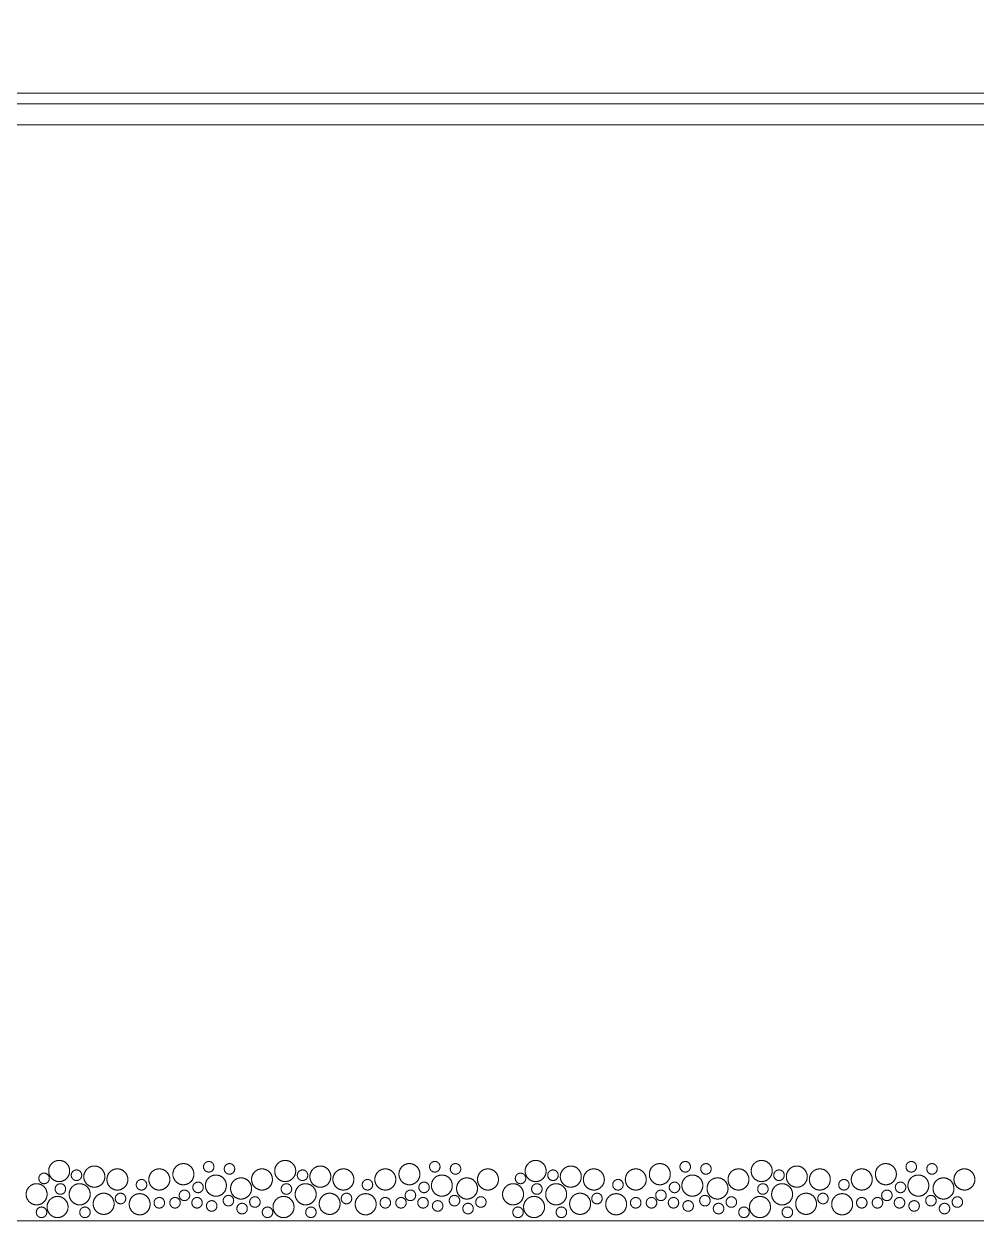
# Model space of a CAD drawing. Header units: centimetres. Extents: x -6341 to 23117, y -10090 to 8065.
# Drawn here: x -482.7 to -392.7, y 229.4 to 343 of the extents above; entities that cross this region are included whole.
import ezdxf

# ---------------------------------------------------------------- set-up
doc = ezdxf.new("R2010")
doc.units = ezdxf.units.CM
doc.header["$LTSCALE"] = 12.7
doc.layers.get('0').update_dxf_attribs({"lineweight": 5})
doc.layers.add('B Général', color=7, linetype='Continuous', lineweight=5)
doc.layers.add('C ANNOTATIONS-cotation', color=7, linetype='Continuous', lineweight=5)

# ---------------------------------------------------------------- blocks, each defined once
blk = doc.blocks.new('Groupe-31-1')
at = {"layer": 'B Général', "color": 7, "linetype": 'Continuous', "lineweight": 5}
for points in [[(-2048.84, 4213.51), (-2048.97, 4213.74), (-2048.97, 4214.27), (-2048.7, 4214.73), (-2048.24, 4215), (-2047.7, 4215), (-2047.24, 4214.73), (-2046.97, 4214.27), (-2046.97, 4213.74), (-2047.24, 4213.28), (-2047.7, 4213.02), (-2048.24, 4213.02), (-2048.7, 4213.28), (-2048.84, 4213.51)], [(-2047.99, 4211.53), (-2048.12, 4211.76), (-2048.12, 4212.29), (-2047.86, 4212.75), (-2047.39, 4213.02), (-2046.86, 4213.02), (-2046.39, 4212.75), (-2046.12, 4212.29), (-2046.12, 4211.76), (-2046.39, 4211.31), (-2046.86, 4211.04), (-2047.39, 4211.04), (-2047.86, 4211.31), (-2047.99, 4211.53)], [(-2046.27, 4213.09), (-2046.34, 4213.21), (-2046.34, 4213.47), (-2046.2, 4213.7), (-2045.97, 4213.83), (-2045.7, 4213.83), (-2045.47, 4213.7), (-2045.34, 4213.47), (-2045.34, 4213.21), (-2045.47, 4212.98), (-2045.7, 4212.85), (-2045.97, 4212.85), (-2046.2, 4212.98), (-2046.27, 4213.09)], [(-2045.65, 4211.88), (-2045.72, 4212), (-2045.72, 4212.26), (-2045.59, 4212.49), (-2045.35, 4212.62), (-2045.09, 4212.62), (-2044.85, 4212.49), (-2044.72, 4212.26), (-2044.72, 4212), (-2044.85, 4211.77), (-2045.09, 4211.63), (-2045.35, 4211.63), (-2045.59, 4211.77), (-2045.65, 4211.88)], [(-2049.4, 4210.69), (-2049.47, 4210.81), (-2049.47, 4211.07), (-2049.34, 4211.3), (-2049.1, 4211.44), (-2048.84, 4211.44), (-2048.6, 4211.3), (-2048.47, 4211.07), (-2048.47, 4210.81), (-2048.6, 4210.58), (-2048.84, 4210.45), (-2049.1, 4210.45), (-2049.34, 4210.58), (-2049.4, 4210.69)], [(-2046.4, 4210.59), (-2046.47, 4210.71), (-2046.47, 4210.97), (-2046.34, 4211.2), (-2046.1, 4211.34), (-2045.84, 4211.34), (-2045.6, 4211.2), (-2045.47, 4210.97), (-2045.47, 4210.71), (-2045.6, 4210.48), (-2045.84, 4210.35), (-2046.1, 4210.35), (-2046.34, 4210.48), (-2046.4, 4210.59)], [(-2048.26, 4209.16), (-2048.39, 4209.39), (-2048.39, 4209.92), (-2048.13, 4210.38), (-2047.66, 4210.64), (-2047.13, 4210.64), (-2046.66, 4210.38), (-2046.39, 4209.92), (-2046.39, 4209.39), (-2046.66, 4208.93), (-2047.13, 4208.67), (-2047.66, 4208.67), (-2048.13, 4208.93), (-2048.26, 4209.16)], [(-2045.9, 4209.01), (-2045.97, 4209.13), (-2045.97, 4209.39), (-2045.84, 4209.62), (-2045.6, 4209.75), (-2045.34, 4209.75), (-2045.1, 4209.62), (-2044.97, 4209.39), (-2044.97, 4209.13), (-2045.1, 4208.9), (-2045.34, 4208.76), (-2045.6, 4208.76), (-2045.84, 4208.9), (-2045.9, 4209.01)], [(-2049.6, 4208.74), (-2049.67, 4208.85), (-2049.67, 4209.12), (-2049.54, 4209.35), (-2049.3, 4209.48), (-2049.04, 4209.48), (-2048.8, 4209.35), (-2048.67, 4209.12), (-2048.67, 4208.85), (-2048.8, 4208.62), (-2049.04, 4208.49), (-2049.3, 4208.49), (-2049.54, 4208.62), (-2049.6, 4208.74)], [(-2047.65, 4207.72), (-2047.72, 4207.84), (-2047.72, 4208.1), (-2047.59, 4208.33), (-2047.36, 4208.47), (-2047.09, 4208.47), (-2046.86, 4208.33), (-2046.72, 4208.1), (-2046.72, 4207.84), (-2046.86, 4207.61), (-2047.09, 4207.48), (-2047.36, 4207.48), (-2047.59, 4207.61), (-2047.65, 4207.72)], [(-2049.34, 4206.09), (-2049.47, 4206.32), (-2049.47, 4206.85), (-2049.2, 4207.31), (-2048.74, 4207.58), (-2048.2, 4207.58), (-2047.74, 4207.31), (-2047.47, 4206.85), (-2047.47, 4206.32), (-2047.74, 4205.86), (-2048.2, 4205.6), (-2048.74, 4205.6), (-2049.2, 4205.86), (-2049.34, 4206.09)], [(-2046.2, 4207.63), (-2046.27, 4207.74), (-2046.27, 4208.01), (-2046.14, 4208.24), (-2045.9, 4208.37), (-2045.64, 4208.37), (-2045.4, 4208.24), (-2045.27, 4208.01), (-2045.27, 4207.74), (-2045.4, 4207.51), (-2045.64, 4207.38), (-2045.9, 4207.38), (-2046.14, 4207.51), (-2046.2, 4207.63)], [(-2046.9, 4206.44), (-2046.97, 4206.55), (-2046.97, 4206.82), (-2046.84, 4207.05), (-2046.6, 4207.18), (-2046.34, 4207.18), (-2046.1, 4207.05), (-2045.97, 4206.82), (-2045.97, 4206.55), (-2046.1, 4206.32), (-2046.34, 4206.19), (-2046.6, 4206.19), (-2046.84, 4206.32), (-2046.9, 4206.44)], [(-2046.2, 4205.55), (-2046.27, 4205.66), (-2046.27, 4205.93), (-2046.14, 4206.16), (-2045.9, 4206.29), (-2045.64, 4206.29), (-2045.4, 4206.16), (-2045.27, 4205.93), (-2045.27, 4205.66), (-2045.4, 4205.43), (-2045.64, 4205.3), (-2045.9, 4205.3), (-2046.14, 4205.43), (-2046.2, 4205.55)], [(-2048.84, 4203.82), (-2048.97, 4204.05), (-2048.97, 4204.58), (-2048.7, 4205.04), (-2048.24, 4205.3), (-2047.7, 4205.3), (-2047.24, 4205.04), (-2046.97, 4204.58), (-2046.97, 4204.05), (-2047.24, 4203.59), (-2047.7, 4203.32), (-2048.24, 4203.32), (-2048.7, 4203.59), (-2048.84, 4203.82)], [(-2046.2, 4204.06), (-2046.27, 4204.18), (-2046.27, 4204.44), (-2046.14, 4204.67), (-2045.9, 4204.81), (-2045.64, 4204.81), (-2045.4, 4204.67), (-2045.27, 4204.44), (-2045.27, 4204.18), (-2045.4, 4203.95), (-2045.64, 4203.82), (-2045.9, 4203.82), (-2046.14, 4203.95), (-2046.2, 4204.06)], [(-2047.9, 4202.38), (-2047.97, 4202.5), (-2047.97, 4202.76), (-2047.84, 4202.99), (-2047.6, 4203.12), (-2047.34, 4203.12), (-2047.1, 4202.99), (-2046.97, 4202.76), (-2046.97, 4202.5), (-2047.1, 4202.27), (-2047.34, 4202.13), (-2047.6, 4202.13), (-2047.84, 4202.27), (-2047.9, 4202.38)], [(-2046.5, 4201.96), (-2046.63, 4202.19), (-2046.63, 4202.72), (-2046.36, 4203.18), (-2045.9, 4203.45), (-2045.36, 4203.45), (-2044.9, 4203.18), (-2044.63, 4202.72), (-2044.63, 4202.19), (-2044.9, 4201.73), (-2045.36, 4201.47), (-2045.9, 4201.47), (-2046.36, 4201.73), (-2046.5, 4201.96)], [(-2048.84, 4199.86), (-2048.97, 4200.09), (-2048.97, 4200.62), (-2048.7, 4201.08), (-2048.24, 4201.34), (-2047.7, 4201.34), (-2047.24, 4201.08), (-2046.97, 4200.62), (-2046.97, 4200.09), (-2047.24, 4199.63), (-2047.7, 4199.36), (-2048.24, 4199.36), (-2048.7, 4199.63), (-2048.84, 4199.86)], [(-2046.6, 4200.4), (-2046.67, 4200.52), (-2046.67, 4200.78), (-2046.54, 4201.01), (-2046.3, 4201.14), (-2046.04, 4201.14), (-2045.8, 4201.01), (-2045.67, 4200.78), (-2045.67, 4200.52), (-2045.8, 4200.29), (-2046.04, 4200.15), (-2046.3, 4200.15), (-2046.54, 4200.29), (-2046.6, 4200.4)], [(-2046.54, 4198.56), (-2046.67, 4198.79), (-2046.67, 4199.32), (-2046.4, 4199.78), (-2045.94, 4200.04), (-2045.4, 4200.04), (-2044.94, 4199.78), (-2044.67, 4199.32), (-2044.67, 4198.79), (-2044.94, 4198.33), (-2045.4, 4198.07), (-2045.94, 4198.07), (-2046.4, 4198.33), (-2046.54, 4198.56)], [(-2049.1, 4197.68), (-2049.24, 4197.91), (-2049.24, 4198.44), (-2048.97, 4198.9), (-2048.5, 4199.16), (-2047.97, 4199.16), (-2047.5, 4198.9), (-2047.24, 4198.44), (-2047.24, 4197.91), (-2047.5, 4197.45), (-2047.97, 4197.19), (-2048.5, 4197.19), (-2048.97, 4197.45), (-2049.1, 4197.68)], [(-2047.44, 4196.29), (-2047.57, 4196.52), (-2047.57, 4197.05), (-2047.3, 4197.51), (-2046.84, 4197.78), (-2046.3, 4197.78), (-2045.84, 4197.51), (-2045.57, 4197.05), (-2045.57, 4196.52), (-2045.84, 4196.07), (-2046.3, 4195.8), (-2046.84, 4195.8), (-2047.3, 4196.07), (-2047.44, 4196.29)], [(-2045.3, 4197.04), (-2045.37, 4197.15), (-2045.37, 4197.42), (-2045.24, 4197.65), (-2045, 4197.78), (-2044.74, 4197.78), (-2044.5, 4197.65), (-2044.37, 4197.42), (-2044.37, 4197.15), (-2044.5, 4196.92), (-2044.74, 4196.79), (-2045, 4196.79), (-2045.24, 4196.92), (-2045.3, 4197.04)], [(-2048.8, 4196.25), (-2048.87, 4196.36), (-2048.87, 4196.63), (-2048.74, 4196.86), (-2048.5, 4196.99), (-2048.24, 4196.99), (-2048, 4196.86), (-2047.87, 4196.63), (-2047.87, 4196.36), (-2048, 4196.13), (-2048.24, 4196), (-2048.5, 4196), (-2048.74, 4196.13), (-2048.8, 4196.25)], [(-2049.64, 4194.36), (-2049.77, 4194.59), (-2049.77, 4195.12), (-2049.5, 4195.58), (-2049.04, 4195.85), (-2048.5, 4195.85), (-2048.04, 4195.58), (-2047.77, 4195.12), (-2047.77, 4194.59), (-2048.04, 4194.13), (-2048.5, 4193.87), (-2049.04, 4193.87), (-2049.5, 4194.13), (-2049.64, 4194.36)], [(-2047.5, 4194.72), (-2047.57, 4194.84), (-2047.57, 4195.1), (-2047.44, 4195.33), (-2047.2, 4195.47), (-2046.94, 4195.47), (-2046.7, 4195.33), (-2046.57, 4195.1), (-2046.57, 4194.84), (-2046.7, 4194.61), (-2046.94, 4194.48), (-2047.2, 4194.48), (-2047.44, 4194.61), (-2047.5, 4194.72)], [(-2046.24, 4194.21), (-2046.37, 4194.44), (-2046.37, 4194.97), (-2046.1, 4195.43), (-2045.64, 4195.69), (-2045.1, 4195.69), (-2044.64, 4195.43), (-2044.37, 4194.97), (-2044.37, 4194.44), (-2044.64, 4193.98), (-2045.1, 4193.71), (-2045.64, 4193.71), (-2046.1, 4193.98), (-2046.24, 4194.21)], [(-2048.84, 4192.17), (-2048.97, 4192.4), (-2048.97, 4192.93), (-2048.7, 4193.39), (-2048.24, 4193.65), (-2047.7, 4193.65), (-2047.24, 4193.39), (-2046.97, 4192.93), (-2046.97, 4192.4), (-2047.24, 4191.94), (-2047.7, 4191.68), (-2048.24, 4191.68), (-2048.7, 4191.94), (-2048.84, 4192.17)], [(-2045.3, 4192.94), (-2045.37, 4193.05), (-2045.37, 4193.32), (-2045.24, 4193.55), (-2045, 4193.68), (-2044.74, 4193.68), (-2044.5, 4193.55), (-2044.37, 4193.32), (-2044.37, 4193.05), (-2044.5, 4192.82), (-2044.74, 4192.69), (-2045, 4192.69), (-2045.24, 4192.82), (-2045.3, 4192.94)], [(-2047.99, 4190.19), (-2048.12, 4190.42), (-2048.12, 4190.95), (-2047.86, 4191.41), (-2047.39, 4191.68), (-2046.86, 4191.68), (-2046.39, 4191.41), (-2046.12, 4190.95), (-2046.12, 4190.42), (-2046.39, 4189.96), (-2046.86, 4189.7), (-2047.39, 4189.7), (-2047.86, 4189.96), (-2047.99, 4190.19)], [(-2046.27, 4191.75), (-2046.34, 4191.86), (-2046.34, 4192.13), (-2046.2, 4192.36), (-2045.97, 4192.49), (-2045.7, 4192.49), (-2045.47, 4192.36), (-2045.34, 4192.13), (-2045.34, 4191.86), (-2045.47, 4191.63), (-2045.7, 4191.5), (-2045.97, 4191.5), (-2046.2, 4191.63), (-2046.27, 4191.75)], [(-2045.65, 4190.54), (-2045.72, 4190.65), (-2045.72, 4190.92), (-2045.59, 4191.15), (-2045.35, 4191.28), (-2045.09, 4191.28), (-2044.85, 4191.15), (-2044.72, 4190.92), (-2044.72, 4190.65), (-2044.85, 4190.42), (-2045.09, 4190.29), (-2045.35, 4190.29), (-2045.59, 4190.42), (-2045.65, 4190.54)], [(-2049.4, 4189.35), (-2049.47, 4189.47), (-2049.47, 4189.73), (-2049.34, 4189.96), (-2049.1, 4190.09), (-2048.84, 4190.09), (-2048.6, 4189.96), (-2048.47, 4189.73), (-2048.47, 4189.47), (-2048.6, 4189.24), (-2048.84, 4189.1), (-2049.1, 4189.1), (-2049.34, 4189.24), (-2049.4, 4189.35)], [(-2048.26, 4187.82), (-2048.39, 4188.05), (-2048.39, 4188.58), (-2048.13, 4189.04), (-2047.66, 4189.3), (-2047.13, 4189.3), (-2046.66, 4189.04), (-2046.39, 4188.58), (-2046.39, 4188.05), (-2046.66, 4187.59), (-2047.13, 4187.32), (-2047.66, 4187.32), (-2048.13, 4187.59), (-2048.26, 4187.82)], [(-2046.4, 4189.25), (-2046.47, 4189.37), (-2046.47, 4189.63), (-2046.34, 4189.86), (-2046.1, 4189.99), (-2045.84, 4189.99), (-2045.6, 4189.86), (-2045.47, 4189.63), (-2045.47, 4189.37), (-2045.6, 4189.14), (-2045.84, 4189), (-2046.1, 4189), (-2046.34, 4189.14), (-2046.4, 4189.25)], [(-2049.6, 4187.39), (-2049.67, 4187.51), (-2049.67, 4187.77), (-2049.54, 4188), (-2049.3, 4188.13), (-2049.04, 4188.13), (-2048.8, 4188), (-2048.67, 4187.77), (-2048.67, 4187.51), (-2048.8, 4187.28), (-2049.04, 4187.14), (-2049.3, 4187.14), (-2049.54, 4187.28), (-2049.6, 4187.39)], [(-2045.9, 4187.67), (-2045.97, 4187.78), (-2045.97, 4188.05), (-2045.84, 4188.28), (-2045.6, 4188.41), (-2045.34, 4188.41), (-2045.1, 4188.28), (-2044.97, 4188.05), (-2044.97, 4187.78), (-2045.1, 4187.55), (-2045.34, 4187.42), (-2045.6, 4187.42), (-2045.84, 4187.55), (-2045.9, 4187.67)], [(-2047.65, 4186.38), (-2047.72, 4186.5), (-2047.72, 4186.76), (-2047.59, 4186.99), (-2047.36, 4187.12), (-2047.09, 4187.12), (-2046.86, 4186.99), (-2046.72, 4186.76), (-2046.72, 4186.5), (-2046.86, 4186.27), (-2047.09, 4186.13), (-2047.36, 4186.13), (-2047.59, 4186.27), (-2047.65, 4186.38)], [(-2046.2, 4186.28), (-2046.27, 4186.4), (-2046.27, 4186.66), (-2046.14, 4186.89), (-2045.9, 4187.02), (-2045.64, 4187.02), (-2045.4, 4186.89), (-2045.27, 4186.66), (-2045.27, 4186.4), (-2045.4, 4186.17), (-2045.64, 4186.04), (-2045.9, 4186.04), (-2046.14, 4186.17), (-2046.2, 4186.28)], [(-2049.34, 4184.75), (-2049.47, 4184.98), (-2049.47, 4185.51), (-2049.2, 4185.97), (-2048.74, 4186.23), (-2048.2, 4186.23), (-2047.74, 4185.97), (-2047.47, 4185.51), (-2047.47, 4184.98), (-2047.74, 4184.52), (-2048.2, 4184.25), (-2048.74, 4184.25), (-2049.2, 4184.52), (-2049.34, 4184.75)], [(-2046.9, 4185.09), (-2046.97, 4185.21), (-2046.97, 4185.47), (-2046.84, 4185.7), (-2046.6, 4185.84), (-2046.34, 4185.84), (-2046.1, 4185.7), (-2045.97, 4185.47), (-2045.97, 4185.21), (-2046.1, 4184.98), (-2046.34, 4184.85), (-2046.6, 4184.85), (-2046.84, 4184.98), (-2046.9, 4185.09)], [(-2046.2, 4184.2), (-2046.27, 4184.32), (-2046.27, 4184.58), (-2046.14, 4184.81), (-2045.9, 4184.95), (-2045.64, 4184.95), (-2045.4, 4184.81), (-2045.27, 4184.58), (-2045.27, 4184.32), (-2045.4, 4184.09), (-2045.64, 4183.96), (-2045.9, 4183.96), (-2046.14, 4184.09), (-2046.2, 4184.2)], [(-2048.84, 4182.47), (-2048.97, 4182.7), (-2048.97, 4183.23), (-2048.7, 4183.69), (-2048.24, 4183.96), (-2047.7, 4183.96), (-2047.24, 4183.69), (-2046.97, 4183.23), (-2046.97, 4182.7), (-2047.24, 4182.24), (-2047.7, 4181.98), (-2048.24, 4181.98), (-2048.7, 4182.24), (-2048.84, 4182.47)], [(-2046.2, 4182.72), (-2046.27, 4182.83), (-2046.27, 4183.1), (-2046.14, 4183.33), (-2045.9, 4183.46), (-2045.64, 4183.46), (-2045.4, 4183.33), (-2045.27, 4183.1), (-2045.27, 4182.83), (-2045.4, 4182.6), (-2045.64, 4182.47), (-2045.9, 4182.47), (-2046.14, 4182.6), (-2046.2, 4182.72)], [(-2047.9, 4181.04), (-2047.97, 4181.15), (-2047.97, 4181.42), (-2047.84, 4181.65), (-2047.6, 4181.78), (-2047.34, 4181.78), (-2047.1, 4181.65), (-2046.97, 4181.42), (-2046.97, 4181.15), (-2047.1, 4180.92), (-2047.34, 4180.79), (-2047.6, 4180.79), (-2047.84, 4180.92), (-2047.9, 4181.04)], [(-2046.5, 4180.62), (-2046.63, 4180.85), (-2046.63, 4181.38), (-2046.36, 4181.84), (-2045.9, 4182.1), (-2045.36, 4182.1), (-2044.9, 4181.84), (-2044.63, 4181.38), (-2044.63, 4180.85), (-2044.9, 4180.39), (-2045.36, 4180.13), (-2045.9, 4180.13), (-2046.36, 4180.39), (-2046.5, 4180.62)], [(-2048.84, 4178.51), (-2048.97, 4178.74), (-2048.97, 4179.27), (-2048.7, 4179.73), (-2048.24, 4180), (-2047.7, 4180), (-2047.24, 4179.73), (-2046.97, 4179.27), (-2046.97, 4178.74), (-2047.24, 4178.28), (-2047.7, 4178.02), (-2048.24, 4178.02), (-2048.7, 4178.28), (-2048.84, 4178.51)], [(-2046.6, 4179.06), (-2046.67, 4179.17), (-2046.67, 4179.44), (-2046.54, 4179.67), (-2046.3, 4179.8), (-2046.04, 4179.8), (-2045.8, 4179.67), (-2045.67, 4179.44), (-2045.67, 4179.17), (-2045.8, 4178.94), (-2046.04, 4178.81), (-2046.3, 4178.81), (-2046.54, 4178.94), (-2046.6, 4179.06)], [(-2049.1, 4176.34), (-2049.24, 4176.57), (-2049.24, 4177.1), (-2048.97, 4177.56), (-2048.5, 4177.82), (-2047.97, 4177.82), (-2047.5, 4177.56), (-2047.24, 4177.1), (-2047.24, 4176.57), (-2047.5, 4176.11), (-2047.97, 4175.84), (-2048.5, 4175.84), (-2048.97, 4176.11), (-2049.1, 4176.34)], [(-2046.54, 4177.22), (-2046.67, 4177.45), (-2046.67, 4177.98), (-2046.4, 4178.44), (-2045.94, 4178.7), (-2045.4, 4178.7), (-2044.94, 4178.44), (-2044.67, 4177.98), (-2044.67, 4177.45), (-2044.94, 4176.99), (-2045.4, 4176.72), (-2045.94, 4176.72), (-2046.4, 4176.99), (-2046.54, 4177.22)], [(-2048.8, 4174.9), (-2048.87, 4175.02), (-2048.87, 4175.28), (-2048.74, 4175.51), (-2048.5, 4175.64), (-2048.24, 4175.64), (-2048, 4175.51), (-2047.87, 4175.28), (-2047.87, 4175.02), (-2048, 4174.79), (-2048.24, 4174.65), (-2048.5, 4174.65), (-2048.74, 4174.79), (-2048.8, 4174.9)], [(-2047.44, 4174.95), (-2047.57, 4175.18), (-2047.57, 4175.71), (-2047.3, 4176.17), (-2046.84, 4176.44), (-2046.3, 4176.44), (-2045.84, 4176.17), (-2045.57, 4175.71), (-2045.57, 4175.18), (-2045.84, 4174.72), (-2046.3, 4174.46), (-2046.84, 4174.46), (-2047.3, 4174.72), (-2047.44, 4174.95)], [(-2045.3, 4175.69), (-2045.37, 4175.81), (-2045.37, 4176.07), (-2045.24, 4176.3), (-2045, 4176.44), (-2044.74, 4176.44), (-2044.5, 4176.3), (-2044.37, 4176.07), (-2044.37, 4175.81), (-2044.5, 4175.58), (-2044.74, 4175.45), (-2045, 4175.45), (-2045.24, 4175.58), (-2045.3, 4175.69)], [(-2049.64, 4173.02), (-2049.77, 4173.25), (-2049.77, 4173.78), (-2049.5, 4174.24), (-2049.04, 4174.5), (-2048.5, 4174.5), (-2048.04, 4174.24), (-2047.77, 4173.78), (-2047.77, 4173.25), (-2048.04, 4172.79), (-2048.5, 4172.52), (-2049.04, 4172.52), (-2049.5, 4172.79), (-2049.64, 4173.02)], [(-2047.5, 4173.38), (-2047.57, 4173.49), (-2047.57, 4173.76), (-2047.44, 4173.99), (-2047.2, 4174.12), (-2046.94, 4174.12), (-2046.7, 4173.99), (-2046.57, 4173.76), (-2046.57, 4173.49), (-2046.7, 4173.26), (-2046.94, 4173.13), (-2047.2, 4173.13), (-2047.44, 4173.26), (-2047.5, 4173.38)], [(-2046.24, 4172.87), (-2046.37, 4173.09), (-2046.37, 4173.62), (-2046.1, 4174.08), (-2045.64, 4174.35), (-2045.1, 4174.35), (-2044.64, 4174.08), (-2044.37, 4173.62), (-2044.37, 4173.09), (-2044.64, 4172.64), (-2045.1, 4172.37), (-2045.64, 4172.37), (-2046.1, 4172.64), (-2046.24, 4172.87)], [(-2048.5, 4171.83), (-2048.57, 4171.95), (-2048.57, 4172.21), (-2048.44, 4172.44), (-2048.2, 4172.58), (-2047.94, 4172.58), (-2047.7, 4172.44), (-2047.57, 4172.21), (-2047.57, 4171.95), (-2047.7, 4171.72), (-2047.94, 4171.59), (-2048.2, 4171.59), (-2048.44, 4171.72), (-2048.5, 4171.83)], [(-2047.44, 4170.89), (-2047.57, 4171.12), (-2047.57, 4171.65), (-2047.3, 4172.11), (-2046.84, 4172.37), (-2046.3, 4172.37), (-2045.84, 4172.11), (-2045.57, 4171.65), (-2045.57, 4171.12), (-2045.84, 4170.66), (-2046.3, 4170.39), (-2046.84, 4170.39), (-2047.3, 4170.66), (-2047.44, 4170.89)], [(-2045.3, 4171.59), (-2045.37, 4171.71), (-2045.37, 4171.97), (-2045.24, 4172.2), (-2045, 4172.34), (-2044.74, 4172.34), (-2044.5, 4172.2), (-2044.37, 4171.97), (-2044.37, 4171.71), (-2044.5, 4171.48), (-2044.74, 4171.35), (-2045, 4171.35), (-2045.24, 4171.48), (-2045.3, 4171.59)]]:
    blk.add_open_spline(points, degree=2, dxfattribs=at)
blk = doc.blocks.new('Groupe-32-1')
at = {"layer": 'B Général', "color": 7, "linetype": 'Continuous', "lineweight": 5}
for points in [[(-2048.84, 4168.51), (-2048.97, 4168.74), (-2048.97, 4169.27), (-2048.7, 4169.73), (-2048.24, 4170), (-2047.7, 4170), (-2047.24, 4169.73), (-2046.97, 4169.27), (-2046.97, 4168.74), (-2047.24, 4168.28), (-2047.7, 4168.02), (-2048.24, 4168.02), (-2048.7, 4168.28), (-2048.84, 4168.51)], [(-2046.27, 4168.09), (-2046.34, 4168.21), (-2046.34, 4168.47), (-2046.2, 4168.7), (-2045.97, 4168.83), (-2045.7, 4168.83), (-2045.47, 4168.7), (-2045.34, 4168.47), (-2045.34, 4168.21), (-2045.47, 4167.98), (-2045.7, 4167.85), (-2045.97, 4167.85), (-2046.2, 4167.98), (-2046.27, 4168.09)], [(-2047.99, 4166.53), (-2048.12, 4166.76), (-2048.12, 4167.29), (-2047.86, 4167.75), (-2047.39, 4168.02), (-2046.86, 4168.02), (-2046.39, 4167.75), (-2046.12, 4167.29), (-2046.12, 4166.76), (-2046.39, 4166.31), (-2046.86, 4166.04), (-2047.39, 4166.04), (-2047.86, 4166.31), (-2047.99, 4166.53)], [(-2045.65, 4166.88), (-2045.72, 4167), (-2045.72, 4167.26), (-2045.59, 4167.49), (-2045.35, 4167.62), (-2045.09, 4167.62), (-2044.85, 4167.49), (-2044.72, 4167.26), (-2044.72, 4167), (-2044.85, 4166.77), (-2045.09, 4166.63), (-2045.35, 4166.63), (-2045.59, 4166.77), (-2045.65, 4166.88)], [(-2049.4, 4165.69), (-2049.47, 4165.81), (-2049.47, 4166.07), (-2049.34, 4166.3), (-2049.1, 4166.44), (-2048.84, 4166.44), (-2048.6, 4166.3), (-2048.47, 4166.07), (-2048.47, 4165.81), (-2048.6, 4165.58), (-2048.84, 4165.45), (-2049.1, 4165.45), (-2049.34, 4165.58), (-2049.4, 4165.69)], [(-2048.26, 4164.16), (-2048.39, 4164.39), (-2048.39, 4164.92), (-2048.13, 4165.38), (-2047.66, 4165.64), (-2047.13, 4165.64), (-2046.66, 4165.38), (-2046.39, 4164.92), (-2046.39, 4164.39), (-2046.66, 4163.93), (-2047.13, 4163.67), (-2047.66, 4163.67), (-2048.13, 4163.93), (-2048.26, 4164.16)], [(-2046.4, 4165.59), (-2046.47, 4165.71), (-2046.47, 4165.97), (-2046.34, 4166.2), (-2046.1, 4166.34), (-2045.84, 4166.34), (-2045.6, 4166.2), (-2045.47, 4165.97), (-2045.47, 4165.71), (-2045.6, 4165.48), (-2045.84, 4165.35), (-2046.1, 4165.35), (-2046.34, 4165.48), (-2046.4, 4165.59)], [(-2049.6, 4163.74), (-2049.67, 4163.85), (-2049.67, 4164.12), (-2049.54, 4164.35), (-2049.3, 4164.48), (-2049.04, 4164.48), (-2048.8, 4164.35), (-2048.67, 4164.12), (-2048.67, 4163.85), (-2048.8, 4163.62), (-2049.04, 4163.49), (-2049.3, 4163.49), (-2049.54, 4163.62), (-2049.6, 4163.74)], [(-2045.9, 4164.01), (-2045.97, 4164.13), (-2045.97, 4164.39), (-2045.84, 4164.62), (-2045.6, 4164.75), (-2045.34, 4164.75), (-2045.1, 4164.62), (-2044.97, 4164.39), (-2044.97, 4164.13), (-2045.1, 4163.9), (-2045.34, 4163.76), (-2045.6, 4163.76), (-2045.84, 4163.9), (-2045.9, 4164.01)], [(-2047.65, 4162.72), (-2047.72, 4162.84), (-2047.72, 4163.1), (-2047.59, 4163.33), (-2047.36, 4163.47), (-2047.09, 4163.47), (-2046.86, 4163.33), (-2046.72, 4163.1), (-2046.72, 4162.84), (-2046.86, 4162.61), (-2047.09, 4162.48), (-2047.36, 4162.48), (-2047.59, 4162.61), (-2047.65, 4162.72)], [(-2046.2, 4162.63), (-2046.27, 4162.74), (-2046.27, 4163.01), (-2046.14, 4163.24), (-2045.9, 4163.37), (-2045.64, 4163.37), (-2045.4, 4163.24), (-2045.27, 4163.01), (-2045.27, 4162.74), (-2045.4, 4162.51), (-2045.64, 4162.38), (-2045.9, 4162.38), (-2046.14, 4162.51), (-2046.2, 4162.63)], [(-2049.34, 4161.09), (-2049.47, 4161.32), (-2049.47, 4161.85), (-2049.2, 4162.31), (-2048.74, 4162.58), (-2048.2, 4162.58), (-2047.74, 4162.31), (-2047.47, 4161.85), (-2047.47, 4161.32), (-2047.74, 4160.86), (-2048.2, 4160.6), (-2048.74, 4160.6), (-2049.2, 4160.86), (-2049.34, 4161.09)], [(-2046.9, 4161.44), (-2046.97, 4161.55), (-2046.97, 4161.82), (-2046.84, 4162.05), (-2046.6, 4162.18), (-2046.34, 4162.18), (-2046.1, 4162.05), (-2045.97, 4161.82), (-2045.97, 4161.55), (-2046.1, 4161.32), (-2046.34, 4161.19), (-2046.6, 4161.19), (-2046.84, 4161.32), (-2046.9, 4161.44)], [(-2046.2, 4160.55), (-2046.27, 4160.66), (-2046.27, 4160.93), (-2046.14, 4161.16), (-2045.9, 4161.29), (-2045.64, 4161.29), (-2045.4, 4161.16), (-2045.27, 4160.93), (-2045.27, 4160.66), (-2045.4, 4160.43), (-2045.64, 4160.3), (-2045.9, 4160.3), (-2046.14, 4160.43), (-2046.2, 4160.55)], [(-2048.84, 4158.82), (-2048.97, 4159.05), (-2048.97, 4159.58), (-2048.7, 4160.04), (-2048.24, 4160.3), (-2047.7, 4160.3), (-2047.24, 4160.04), (-2046.97, 4159.58), (-2046.97, 4159.05), (-2047.24, 4158.59), (-2047.7, 4158.32), (-2048.24, 4158.32), (-2048.7, 4158.59), (-2048.84, 4158.82)], [(-2046.2, 4159.06), (-2046.27, 4159.18), (-2046.27, 4159.44), (-2046.14, 4159.67), (-2045.9, 4159.81), (-2045.64, 4159.81), (-2045.4, 4159.67), (-2045.27, 4159.44), (-2045.27, 4159.18), (-2045.4, 4158.95), (-2045.64, 4158.82), (-2045.9, 4158.82), (-2046.14, 4158.95), (-2046.2, 4159.06)], [(-2047.9, 4157.38), (-2047.97, 4157.5), (-2047.97, 4157.76), (-2047.84, 4157.99), (-2047.6, 4158.12), (-2047.34, 4158.12), (-2047.1, 4157.99), (-2046.97, 4157.76), (-2046.97, 4157.5), (-2047.1, 4157.27), (-2047.34, 4157.13), (-2047.6, 4157.13), (-2047.84, 4157.27), (-2047.9, 4157.38)], [(-2046.5, 4156.96), (-2046.63, 4157.19), (-2046.63, 4157.72), (-2046.36, 4158.18), (-2045.9, 4158.45), (-2045.36, 4158.45), (-2044.9, 4158.18), (-2044.63, 4157.72), (-2044.63, 4157.19), (-2044.9, 4156.73), (-2045.36, 4156.47), (-2045.9, 4156.47), (-2046.36, 4156.73), (-2046.5, 4156.96)], [(-2048.84, 4154.86), (-2048.97, 4155.09), (-2048.97, 4155.62), (-2048.7, 4156.08), (-2048.24, 4156.34), (-2047.7, 4156.34), (-2047.24, 4156.08), (-2046.97, 4155.62), (-2046.97, 4155.09), (-2047.24, 4154.63), (-2047.7, 4154.36), (-2048.24, 4154.36), (-2048.7, 4154.63), (-2048.84, 4154.86)], [(-2046.6, 4155.4), (-2046.67, 4155.52), (-2046.67, 4155.78), (-2046.54, 4156.01), (-2046.3, 4156.14), (-2046.04, 4156.14), (-2045.8, 4156.01), (-2045.67, 4155.78), (-2045.67, 4155.52), (-2045.8, 4155.29), (-2046.04, 4155.15), (-2046.3, 4155.15), (-2046.54, 4155.29), (-2046.6, 4155.4)], [(-2049.1, 4152.68), (-2049.24, 4152.91), (-2049.24, 4153.44), (-2048.97, 4153.9), (-2048.5, 4154.16), (-2047.97, 4154.16), (-2047.5, 4153.9), (-2047.24, 4153.44), (-2047.24, 4152.91), (-2047.5, 4152.45), (-2047.97, 4152.19), (-2048.5, 4152.19), (-2048.97, 4152.45), (-2049.1, 4152.68)], [(-2046.54, 4153.56), (-2046.67, 4153.79), (-2046.67, 4154.32), (-2046.4, 4154.78), (-2045.94, 4155.04), (-2045.4, 4155.04), (-2044.94, 4154.78), (-2044.67, 4154.32), (-2044.67, 4153.79), (-2044.94, 4153.33), (-2045.4, 4153.07), (-2045.94, 4153.07), (-2046.4, 4153.33), (-2046.54, 4153.56)], [(-2048.8, 4151.25), (-2048.87, 4151.36), (-2048.87, 4151.63), (-2048.74, 4151.86), (-2048.5, 4151.99), (-2048.24, 4151.99), (-2048, 4151.86), (-2047.87, 4151.63), (-2047.87, 4151.36), (-2048, 4151.13), (-2048.24, 4151), (-2048.5, 4151), (-2048.74, 4151.13), (-2048.8, 4151.25)], [(-2047.44, 4151.29), (-2047.57, 4151.52), (-2047.57, 4152.05), (-2047.3, 4152.51), (-2046.84, 4152.78), (-2046.3, 4152.78), (-2045.84, 4152.51), (-2045.57, 4152.05), (-2045.57, 4151.52), (-2045.84, 4151.07), (-2046.3, 4150.8), (-2046.84, 4150.8), (-2047.3, 4151.07), (-2047.44, 4151.29)], [(-2045.3, 4152.04), (-2045.37, 4152.15), (-2045.37, 4152.42), (-2045.24, 4152.65), (-2045, 4152.78), (-2044.74, 4152.78), (-2044.5, 4152.65), (-2044.37, 4152.42), (-2044.37, 4152.15), (-2044.5, 4151.92), (-2044.74, 4151.79), (-2045, 4151.79), (-2045.24, 4151.92), (-2045.3, 4152.04)], [(-2049.64, 4149.36), (-2049.77, 4149.59), (-2049.77, 4150.12), (-2049.5, 4150.58), (-2049.04, 4150.85), (-2048.5, 4150.85), (-2048.04, 4150.58), (-2047.77, 4150.12), (-2047.77, 4149.59), (-2048.04, 4149.13), (-2048.5, 4148.87), (-2049.04, 4148.87), (-2049.5, 4149.13), (-2049.64, 4149.36)], [(-2046.24, 4149.21), (-2046.37, 4149.44), (-2046.37, 4149.97), (-2046.1, 4150.43), (-2045.64, 4150.69), (-2045.1, 4150.69), (-2044.64, 4150.43), (-2044.37, 4149.97), (-2044.37, 4149.44), (-2044.64, 4148.98), (-2045.1, 4148.71), (-2045.64, 4148.71), (-2046.1, 4148.98), (-2046.24, 4149.21)], [(-2047.5, 4149.72), (-2047.57, 4149.84), (-2047.57, 4150.1), (-2047.44, 4150.33), (-2047.2, 4150.47), (-2046.94, 4150.47), (-2046.7, 4150.33), (-2046.57, 4150.1), (-2046.57, 4149.84), (-2046.7, 4149.61), (-2046.94, 4149.48), (-2047.2, 4149.48), (-2047.44, 4149.61), (-2047.5, 4149.72)], [(-2048.84, 4147.17), (-2048.97, 4147.4), (-2048.97, 4147.93), (-2048.7, 4148.39), (-2048.24, 4148.65), (-2047.7, 4148.65), (-2047.24, 4148.39), (-2046.97, 4147.93), (-2046.97, 4147.4), (-2047.24, 4146.94), (-2047.7, 4146.68), (-2048.24, 4146.68), (-2048.7, 4146.94), (-2048.84, 4147.17)], [(-2045.3, 4147.94), (-2045.37, 4148.05), (-2045.37, 4148.32), (-2045.24, 4148.55), (-2045, 4148.68), (-2044.74, 4148.68), (-2044.5, 4148.55), (-2044.37, 4148.32), (-2044.37, 4148.05), (-2044.5, 4147.82), (-2044.74, 4147.69), (-2045, 4147.69), (-2045.24, 4147.82), (-2045.3, 4147.94)], [(-2046.27, 4146.75), (-2046.34, 4146.86), (-2046.34, 4147.13), (-2046.2, 4147.36), (-2045.97, 4147.49), (-2045.7, 4147.49), (-2045.47, 4147.36), (-2045.34, 4147.13), (-2045.34, 4146.86), (-2045.47, 4146.63), (-2045.7, 4146.5), (-2045.97, 4146.5), (-2046.2, 4146.63), (-2046.27, 4146.75)], [(-2047.99, 4145.19), (-2048.12, 4145.42), (-2048.12, 4145.95), (-2047.86, 4146.41), (-2047.39, 4146.68), (-2046.86, 4146.68), (-2046.39, 4146.41), (-2046.12, 4145.95), (-2046.12, 4145.42), (-2046.39, 4144.96), (-2046.86, 4144.7), (-2047.39, 4144.7), (-2047.86, 4144.96), (-2047.99, 4145.19)], [(-2045.65, 4145.54), (-2045.72, 4145.65), (-2045.72, 4145.92), (-2045.59, 4146.15), (-2045.35, 4146.28), (-2045.09, 4146.28), (-2044.85, 4146.15), (-2044.72, 4145.92), (-2044.72, 4145.65), (-2044.85, 4145.42), (-2045.09, 4145.29), (-2045.35, 4145.29), (-2045.59, 4145.42), (-2045.65, 4145.54)], [(-2049.4, 4144.35), (-2049.47, 4144.47), (-2049.47, 4144.73), (-2049.34, 4144.96), (-2049.1, 4145.09), (-2048.84, 4145.09), (-2048.6, 4144.96), (-2048.47, 4144.73), (-2048.47, 4144.47), (-2048.6, 4144.24), (-2048.84, 4144.1), (-2049.1, 4144.1), (-2049.34, 4144.24), (-2049.4, 4144.35)], [(-2046.4, 4144.25), (-2046.47, 4144.37), (-2046.47, 4144.63), (-2046.34, 4144.86), (-2046.1, 4144.99), (-2045.84, 4144.99), (-2045.6, 4144.86), (-2045.47, 4144.63), (-2045.47, 4144.37), (-2045.6, 4144.14), (-2045.84, 4144), (-2046.1, 4144), (-2046.34, 4144.14), (-2046.4, 4144.25)], [(-2048.26, 4142.82), (-2048.39, 4143.05), (-2048.39, 4143.58), (-2048.13, 4144.04), (-2047.66, 4144.3), (-2047.13, 4144.3), (-2046.66, 4144.04), (-2046.39, 4143.58), (-2046.39, 4143.05), (-2046.66, 4142.59), (-2047.13, 4142.32), (-2047.66, 4142.32), (-2048.13, 4142.59), (-2048.26, 4142.82)], [(-2049.6, 4142.39), (-2049.67, 4142.51), (-2049.67, 4142.77), (-2049.54, 4143), (-2049.3, 4143.13), (-2049.04, 4143.13), (-2048.8, 4143), (-2048.67, 4142.77), (-2048.67, 4142.51), (-2048.8, 4142.28), (-2049.04, 4142.14), (-2049.3, 4142.14), (-2049.54, 4142.28), (-2049.6, 4142.39)], [(-2045.9, 4142.67), (-2045.97, 4142.78), (-2045.97, 4143.05), (-2045.84, 4143.28), (-2045.6, 4143.41), (-2045.34, 4143.41), (-2045.1, 4143.28), (-2044.97, 4143.05), (-2044.97, 4142.78), (-2045.1, 4142.55), (-2045.34, 4142.42), (-2045.6, 4142.42), (-2045.84, 4142.55), (-2045.9, 4142.67)], [(-2047.65, 4141.38), (-2047.72, 4141.5), (-2047.72, 4141.76), (-2047.59, 4141.99), (-2047.36, 4142.12), (-2047.09, 4142.12), (-2046.86, 4141.99), (-2046.72, 4141.76), (-2046.72, 4141.5), (-2046.86, 4141.27), (-2047.09, 4141.13), (-2047.36, 4141.13), (-2047.59, 4141.27), (-2047.65, 4141.38)], [(-2046.2, 4141.28), (-2046.27, 4141.4), (-2046.27, 4141.66), (-2046.14, 4141.89), (-2045.9, 4142.02), (-2045.64, 4142.02), (-2045.4, 4141.89), (-2045.27, 4141.66), (-2045.27, 4141.4), (-2045.4, 4141.17), (-2045.64, 4141.04), (-2045.9, 4141.04), (-2046.14, 4141.17), (-2046.2, 4141.28)], [(-2049.34, 4139.75), (-2049.47, 4139.98), (-2049.47, 4140.51), (-2049.2, 4140.97), (-2048.74, 4141.23), (-2048.2, 4141.23), (-2047.74, 4140.97), (-2047.47, 4140.51), (-2047.47, 4139.98), (-2047.74, 4139.52), (-2048.2, 4139.25), (-2048.74, 4139.25), (-2049.2, 4139.52), (-2049.34, 4139.75)], [(-2046.9, 4140.09), (-2046.97, 4140.21), (-2046.97, 4140.47), (-2046.84, 4140.7), (-2046.6, 4140.84), (-2046.34, 4140.84), (-2046.1, 4140.7), (-2045.97, 4140.47), (-2045.97, 4140.21), (-2046.1, 4139.98), (-2046.34, 4139.85), (-2046.6, 4139.85), (-2046.84, 4139.98), (-2046.9, 4140.09)], [(-2046.2, 4139.2), (-2046.27, 4139.32), (-2046.27, 4139.58), (-2046.14, 4139.81), (-2045.9, 4139.95), (-2045.64, 4139.95), (-2045.4, 4139.81), (-2045.27, 4139.58), (-2045.27, 4139.32), (-2045.4, 4139.09), (-2045.64, 4138.96), (-2045.9, 4138.96), (-2046.14, 4139.09), (-2046.2, 4139.2)], [(-2048.84, 4137.47), (-2048.97, 4137.7), (-2048.97, 4138.23), (-2048.7, 4138.69), (-2048.24, 4138.96), (-2047.7, 4138.96), (-2047.24, 4138.69), (-2046.97, 4138.23), (-2046.97, 4137.7), (-2047.24, 4137.24), (-2047.7, 4136.98), (-2048.24, 4136.98), (-2048.7, 4137.24), (-2048.84, 4137.47)], [(-2046.2, 4137.72), (-2046.27, 4137.83), (-2046.27, 4138.1), (-2046.14, 4138.33), (-2045.9, 4138.46), (-2045.64, 4138.46), (-2045.4, 4138.33), (-2045.27, 4138.1), (-2045.27, 4137.83), (-2045.4, 4137.6), (-2045.64, 4137.47), (-2045.9, 4137.47), (-2046.14, 4137.6), (-2046.2, 4137.72)], [(-2046.5, 4135.62), (-2046.63, 4135.85), (-2046.63, 4136.38), (-2046.36, 4136.84), (-2045.9, 4137.1), (-2045.36, 4137.1), (-2044.9, 4136.84), (-2044.63, 4136.38), (-2044.63, 4135.85), (-2044.9, 4135.39), (-2045.36, 4135.13), (-2045.9, 4135.13), (-2046.36, 4135.39), (-2046.5, 4135.62)], [(-2047.9, 4136.04), (-2047.97, 4136.15), (-2047.97, 4136.42), (-2047.84, 4136.65), (-2047.6, 4136.78), (-2047.34, 4136.78), (-2047.1, 4136.65), (-2046.97, 4136.42), (-2046.97, 4136.15), (-2047.1, 4135.92), (-2047.34, 4135.79), (-2047.6, 4135.79), (-2047.84, 4135.92), (-2047.9, 4136.04)], [(-2048.84, 4133.51), (-2048.97, 4133.74), (-2048.97, 4134.27), (-2048.7, 4134.73), (-2048.24, 4135), (-2047.7, 4135), (-2047.24, 4134.73), (-2046.97, 4134.27), (-2046.97, 4133.74), (-2047.24, 4133.28), (-2047.7, 4133.02), (-2048.24, 4133.02), (-2048.7, 4133.28), (-2048.84, 4133.51)], [(-2046.6, 4134.06), (-2046.67, 4134.17), (-2046.67, 4134.44), (-2046.54, 4134.67), (-2046.3, 4134.8), (-2046.04, 4134.8), (-2045.8, 4134.67), (-2045.67, 4134.44), (-2045.67, 4134.17), (-2045.8, 4133.94), (-2046.04, 4133.81), (-2046.3, 4133.81), (-2046.54, 4133.94), (-2046.6, 4134.06)], [(-2046.54, 4132.22), (-2046.67, 4132.45), (-2046.67, 4132.98), (-2046.4, 4133.44), (-2045.94, 4133.7), (-2045.4, 4133.7), (-2044.94, 4133.44), (-2044.67, 4132.98), (-2044.67, 4132.45), (-2044.94, 4131.99), (-2045.4, 4131.72), (-2045.94, 4131.72), (-2046.4, 4131.99), (-2046.54, 4132.22)], [(-2049.1, 4131.34), (-2049.24, 4131.57), (-2049.24, 4132.1), (-2048.97, 4132.56), (-2048.5, 4132.82), (-2047.97, 4132.82), (-2047.5, 4132.56), (-2047.24, 4132.1), (-2047.24, 4131.57), (-2047.5, 4131.11), (-2047.97, 4130.84), (-2048.5, 4130.84), (-2048.97, 4131.11), (-2049.1, 4131.34)], [(-2047.44, 4129.95), (-2047.57, 4130.18), (-2047.57, 4130.71), (-2047.3, 4131.17), (-2046.84, 4131.44), (-2046.3, 4131.44), (-2045.84, 4131.17), (-2045.57, 4130.71), (-2045.57, 4130.18), (-2045.84, 4129.72), (-2046.3, 4129.46), (-2046.84, 4129.46), (-2047.3, 4129.72), (-2047.44, 4129.95)], [(-2045.3, 4130.69), (-2045.37, 4130.81), (-2045.37, 4131.07), (-2045.24, 4131.3), (-2045, 4131.44), (-2044.74, 4131.44), (-2044.5, 4131.3), (-2044.37, 4131.07), (-2044.37, 4130.81), (-2044.5, 4130.58), (-2044.74, 4130.45), (-2045, 4130.45), (-2045.24, 4130.58), (-2045.3, 4130.69)], [(-2048.8, 4129.9), (-2048.87, 4130.02), (-2048.87, 4130.28), (-2048.74, 4130.51), (-2048.5, 4130.64), (-2048.24, 4130.64), (-2048, 4130.51), (-2047.87, 4130.28), (-2047.87, 4130.02), (-2048, 4129.79), (-2048.24, 4129.65), (-2048.5, 4129.65), (-2048.74, 4129.79), (-2048.8, 4129.9)], [(-2049.64, 4128.02), (-2049.77, 4128.25), (-2049.77, 4128.78), (-2049.5, 4129.24), (-2049.04, 4129.5), (-2048.5, 4129.5), (-2048.04, 4129.24), (-2047.77, 4128.78), (-2047.77, 4128.25), (-2048.04, 4127.79), (-2048.5, 4127.52), (-2049.04, 4127.52), (-2049.5, 4127.79), (-2049.64, 4128.02)], [(-2047.5, 4128.38), (-2047.57, 4128.49), (-2047.57, 4128.76), (-2047.44, 4128.99), (-2047.2, 4129.12), (-2046.94, 4129.12), (-2046.7, 4128.99), (-2046.57, 4128.76), (-2046.57, 4128.49), (-2046.7, 4128.26), (-2046.94, 4128.13), (-2047.2, 4128.13), (-2047.44, 4128.26), (-2047.5, 4128.38)], [(-2046.24, 4127.87), (-2046.37, 4128.09), (-2046.37, 4128.62), (-2046.1, 4129.08), (-2045.64, 4129.35), (-2045.1, 4129.35), (-2044.64, 4129.08), (-2044.37, 4128.62), (-2044.37, 4128.09), (-2044.64, 4127.64), (-2045.1, 4127.37), (-2045.64, 4127.37), (-2046.1, 4127.64), (-2046.24, 4127.87)], [(-2048.5, 4126.83), (-2048.57, 4126.95), (-2048.57, 4127.21), (-2048.44, 4127.44), (-2048.2, 4127.58), (-2047.94, 4127.58), (-2047.7, 4127.44), (-2047.57, 4127.21), (-2047.57, 4126.95), (-2047.7, 4126.72), (-2047.94, 4126.59), (-2048.2, 4126.59), (-2048.44, 4126.72), (-2048.5, 4126.83)], [(-2047.44, 4125.89), (-2047.57, 4126.12), (-2047.57, 4126.65), (-2047.3, 4127.11), (-2046.84, 4127.37), (-2046.3, 4127.37), (-2045.84, 4127.11), (-2045.57, 4126.65), (-2045.57, 4126.12), (-2045.84, 4125.66), (-2046.3, 4125.39), (-2046.84, 4125.39), (-2047.3, 4125.66), (-2047.44, 4125.89)], [(-2045.3, 4126.59), (-2045.37, 4126.71), (-2045.37, 4126.97), (-2045.24, 4127.2), (-2045, 4127.34), (-2044.74, 4127.34), (-2044.5, 4127.2), (-2044.37, 4126.97), (-2044.37, 4126.71), (-2044.5, 4126.48), (-2044.74, 4126.35), (-2045, 4126.35), (-2045.24, 4126.48), (-2045.3, 4126.59)]]:
    blk.add_open_spline(points, degree=2, dxfattribs=at)
blk = doc.blocks.new('Groupe-132-1')
at = {"color": 7, "linetype": 'Continuous', "lineweight": 18}
blk.add_open_spline([(-2023.07, 4689.12), (-2023.08, 4689.12), (-2023.08, 4689.12), (-2023.08, 4791.25), (-2023.08, 4893.39), (-2085.44, 4893.39), (-2147.8, 4893.39), (-2147.8, 4893.39), (-2147.8, 4893.4), (-2148.43, 4893.4), (-2149.07, 4893.4), (-2149.07, 4901.4), (-2149.07, 4909.4), (-2069.72, 4909.4), (-1990.38, 4909.4), (-1990.38, 4901.4), (-1990.38, 4893.4), (-1991.68, 4893.4), (-1992.97, 4893.4), (-1992.97, 4893.39), (-1992.97, 4893.39), (-1998.02, 4893.39), (-2003.07, 4893.39), (-2003.07, 4596.99), (-2003.07, 4300.6), (-1874.52, 4300.6), (-1745.96, 4300.6), (-1746, 4494.86), (-1746.03, 4689.12), (-1746.04, 4689.12), (-1746.04, 4689.12), (-1746.05, 4763.34), (-1746.07, 4837.56), (-1746.07, 4837.56), (-1746.08, 4837.56), (-1746.08, 4865.47), (-1746.08, 4893.39), (-1771.25, 4893.39), (-1796.43, 4893.39), (-1796.43, 4893.39), (-1796.43, 4893.4), (-1796.43, 4893.4), (-1796.43, 4893.4), (-1796.43, 4893.4), (-1796.43, 4893.4), (-1801.6, 4893.4), (-1806.78, 4893.4), (-1806.78, 4899.24), (-1806.78, 4905.08), (-1805.8, 4905.08), (-1804.82, 4905.08), (-1804.73, 4907.24), (-1804.64, 4909.4), (-1800.53, 4909.4), (-1796.43, 4909.4), (-1796.43, 4909.4), (-1796.43, 4909.4), (-1792.94, 4909.4), (-1789.46, 4909.4), (-1767.77, 4909.4), (-1746.08, 4909.4), (-1746.08, 5001.4), (-1746.08, 5093.41), (-1773.58, 5093.41), (-1801.07, 5093.41), (-1801.07, 5093.41), (-1801.07, 5093.42), (-1801.08, 5093.42), (-1801.08, 5093.42), (-1801.08, 5101.41), (-1801.08, 5109.4), (-1476.58, 5109.41), (-1152.08, 5109.42), (-1152.08, 5109.41), (-1152.08, 5109.41), (-1152.08, 5109.41), (-1152.07, 5109.41), (-1152.07, 5009.45), (-1152.07, 4909.49), (-1124.49, 4909.49), (-1096.9, 4909.49), (-1096.9, 4901.44), (-1096.9, 4893.4), (-1103.22, 4893.4), (-1109.54, 4893.4), (-1109.54, 4893.39), (-1109.54, 4893.39), (-1130.81, 4893.39), (-1152.07, 4893.39), (-1152.07, 4596.89), (-1152.07, 4300.39), (-1002.29, 4300.39), (-852.51, 4300.39), (-852.51, 4494.75), (-852.51, 4689.11), (-852.52, 4689.11), (-852.53, 4689.11), (-852.53, 4799.25), (-852.52, 4909.39), (-852.52, 4909.39), (-852.52, 4909.4), (-850.96, 5013.62), (-849.4, 5117.85), (-840.96, 5117.85), (-832.53, 5117.85), (-832.52, 5115.12), (-832.51, 5112.39), (-834.16, 5112.04), (-834.51, 5110.39), (-833.51, 5110.39), (-832.51, 5110.39), (-832.52, 5009.9), (-832.53, 4909.4), (-832.53, 4909.39), (-832.53, 4909.39), (-804.51, 4909.39), (-776.5, 4909.39), (-776.5, 4901.39), (-776.5, 4893.39), (-804.51, 4893.39), (-832.52, 4893.39), (-832.52, 4596.89), (-832.52, 4300.39), (-679.8, 4300.39), (-527.07, 4300.39), (-527.07, 4494.75), (-527.07, 4689.12), (-527.08, 4689.12), (-527.08, 4689.12), (-527.08, 4786.58), (-527.08, 4884.05), (-527.08, 4888.72), (-527.08, 4893.39), (-527.08, 4893.39), (-527.09, 4893.39), (-527.09, 4893.39), (-527.09, 4893.4), (-534.58, 4893.39), (-542.07, 4893.39), (-542.09, 4899.23), (-542.1, 4905.07), (-541.61, 4905.08), (-541.12, 4905.08), (-541.03, 4907.24), (-540.94, 4909.39), (-534.01, 4909.39), (-527.08, 4909.39), (-527.08, 4909.39), (-527.08, 4909.4), (-475.54, 4909.4), (-424, 4909.4), (-424, 5179.9), (-424, 5450.4), (-229, 5450.4), (-34, 5450.4), (-34, 5450.39), (-34, 5450.39), (-34, 5450.39), (-34, 5450.39), (-34, 5437.89), (-34, 5425.39), (-69, 5425.38), (-104.01, 5425.37), (-104.01, 5167.38), (-104.01, 4909.4), (92.49, 4909.4), (288.98, 4909.4), (288.98, 4909.39), (288.98, 4909.39), (288.98, 4909.39), (288.99, 4909.39), (288.99, 4896.89), (288.99, 4884.39), (184.96, 4884.39), (80.93, 4884.39), (80.93, 4080.39), (80.93, 3276.39), (184.96, 3276.39), (288.99, 3276.39), (288.99, 3263.89), (288.99, 3251.39), (-129.22, 3251.38), (-547.43, 3251.38), (-547, 3261.38), (-546.58, 3271.38), (-536.83, 3271.38), (-527.07, 3271.38), (-527.07, 3776.88), (-527.07, 4282.39), (-679.8, 4282.39), (-832.52, 4282.39), (-832.52, 4217.89), (-832.52, 4153.39), (-812.52, 4153.39), (-792.52, 4153.39), (-792.52, 4143.89), (-792.52, 4134.39), (-812.52, 4134.39), (-832.52, 4134.39), (-832.52, 3837.89), (-832.52, 3541.39), (-804.08, 3541.39), (-775.64, 3541.39), (-775.64, 3533.39), (-775.64, 3525.39), (-787.23, 3525.39), (-798.83, 3525.39), (-815.68, 3525.39), (-832.54, 3525.39), (-832.53, 3424.89), (-832.53, 3324.39), (-833.53, 3324.39), (-834.53, 3324.39), (-834.17, 3322.75), (-832.53, 3322.39), (-832.53, 3319.66), (-832.54, 3316.94), (-840.98, 3316.94), (-849.41, 3316.94), (-850.98, 3421.16), (-852.54, 3525.39), (-852.54, 3525.39), (-852.54, 3525.39), (-852.54, 3635.53), (-852.54, 3745.67), (-852.52, 3745.67), (-852.51, 3745.67), (-852.51, 3940.03), (-852.51, 4134.39), (-1002.29, 4134.39), (-1152.07, 4134.39), (-1152.07, 3940.03), (-1152.07, 3745.67), (-1152.07, 3745.67), (-1152.07, 3745.67), (-1152.07, 3643.53), (-1152.07, 3541.39), (-1125.67, 3541.39), (-1099.26, 3541.39), (-1099.26, 3541.39), (-1099.26, 3541.39), (-1098.09, 3541.39), (-1096.91, 3541.39), (-1096.91, 3533.39), (-1096.91, 3525.39), (-1098.09, 3525.39), (-1099.26, 3525.39), (-1099.26, 3525.39), (-1099.26, 3525.39), (-1125.67, 3525.39), (-1152.07, 3525.39), (-1152.07, 3422.91), (-1152.07, 3320.44), (-1153.07, 3320.44), (-1154.07, 3320.44), (-1153.72, 3318.79), (-1152.07, 3318.44), (-1152.07, 3317.69), (-1152.07, 3316.94), (-1161.02, 3316.94), (-1169.97, 3316.94), (-1171.02, 3421.16), (-1172.07, 3525.39), (-1172.07, 3525.39), (-1172.07, 3525.39), (-1172.07, 3635.53), (-1172.07, 3745.67), (-1172.06, 3745.67), (-1172.06, 3745.67), (-1172.06, 3940.03), (-1172.06, 4134.39), (-1310.57, 4134.39), (-1449.07, 4134.39), (-1449.07, 3940.03), (-1449.07, 3745.67), (-1449.07, 3745.67), (-1449.07, 3745.67), (-1449.07, 3643.53), (-1449.07, 3541.39), (-1434.07, 3541.39), (-1419.07, 3541.39), (-1419.07, 3541.39), (-1419.07, 3541.38), (-1417.34, 3541.38), (-1415.61, 3541.38), (-1415.61, 3533.38), (-1415.61, 3525.38), (-1428.06, 3525.38), (-1440.52, 3525.39), (-1444.8, 3525.39), (-1449.07, 3525.39), (-1449.07, 3422.91), (-1449.07, 3320.44), (-1450.07, 3320.44), (-1451.07, 3320.44), (-1450.72, 3318.79), (-1449.07, 3318.44), (-1449.07, 3317.69), (-1449.07, 3316.94), (-1458.02, 3316.94), (-1466.97, 3316.94), (-1468.02, 3421.16), (-1469.07, 3525.39), (-1469.07, 3525.39), (-1469.07, 3525.39), (-1469.07, 3635.53), (-1469.07, 3745.67), (-1469.07, 3745.67), (-1469.06, 3745.67), (-1469.06, 3940.03), (-1469.06, 4134.39), (-1597.57, 4134.39), (-1726.07, 4134.39), (-1726.08, 3940.03), (-1726.08, 3745.67), (-1726.08, 3745.67), (-1726.07, 3745.67), (-1726.07, 3643.53), (-1726.07, 3541.39), (-1721.07, 3541.39), (-1716.07, 3541.39), (-1716.07, 3541.39), (-1716.07, 3541.38), (-1714.58, 3541.38), (-1713.08, 3541.38), (-1713.08, 3533.38), (-1713.08, 3525.38), (-1717.92, 3525.38), (-1722.75, 3525.39), (-1724.41, 3525.39), (-1726.07, 3525.39), (-1726.07, 3419.91), (-1726.07, 3314.44), (-1727.07, 3314.44), (-1728.07, 3314.44), (-1727.72, 3312.79), (-1726.07, 3312.44), (-1726.07, 3311.69), (-1726.07, 3310.94), (-1735.09, 3310.94), (-1744.1, 3310.94), (-1745.09, 3418.16), (-1746.07, 3525.39), (-1746.09, 3525.39), (-1746.11, 3525.39), (-1746.11, 3525.39), (-1746.11, 3525.39), (-1750.04, 3525.39), (-1753.98, 3525.39), (-1754.07, 3527.58), (-1754.16, 3529.76), (-1755.14, 3529.76), (-1756.12, 3529.76), (-1756.12, 3535.58), (-1756.12, 3541.39), (-1751.12, 3541.39), (-1746.11, 3541.39), (-1746.11, 3837.89), (-1746.1, 4134.39), (-1874.59, 4134.39), (-2003.07, 4134.39), (-2003.07, 3837.89), (-2003.07, 3541.39), (-1998.07, 3541.39), (-1993.07, 3541.39), (-1993.07, 3533.34), (-1993.07, 3525.29), (-2070.32, 3525.29), (-2147.57, 3525.29), (-2147.57, 3533.34), (-2147.57, 3541.39), (-2085.32, 3541.39), (-2023.07, 3541.39), (-2023.07, 4115.25), (-2023.07, 4689.12)], degree=2, knots=[0, 0, 0, 1, 1, 2, 2, 3, 3, 4, 4, 5, 5, 6, 6, 7, 7, 8, 8, 9, 9, 10, 10, 11, 11, 12, 12, 13, 13, 14, 14, 15, 15, 16, 16, 17, 17, 18, 18, 19, 19, 20, 20, 21, 21, 22, 22, 23, 23, 24, 24, 25, 25, 26, 26, 27, 27, 28, 28, 29, 29, 30, 30, 31, 31, 32, 32, 33, 33, 34, 34, 35, 35, 36, 36, 37, 37, 38, 38, 39, 39, 40, 40, 41, 41, 42, 42, 43, 43, 44, 44, 45, 45, 46, 46, 47, 47, 48, 48, 49, 49, 50, 50, 51, 51, 52, 52, 53, 53, 54, 54, 55, 55, 56, 56, 57, 57, 58, 58, 59, 59, 60, 60, 61, 61, 62, 62, 63, 63, 64, 64, 65, 65, 66, 66, 67, 67, 68, 68, 69, 69, 70, 70, 71, 71, 72, 72, 73, 73, 74, 74, 75, 75, 76, 76, 77, 77, 78, 78, 79, 79, 80, 80, 81, 81, 82, 82, 83, 83, 84, 84, 85, 85, 86, 86, 87, 87, 88, 88, 89, 89, 90, 90, 91, 91, 92, 92, 93, 93, 94, 94, 95, 95, 96, 96, 97, 97, 98, 98, 99, 99, 100, 100, 101, 101, 102, 102, 103, 103, 104, 104, 105, 105, 106, 106, 107, 107, 108, 108, 109, 109, 110, 110, 111, 111, 112, 112, 113, 113, 114, 114, 115, 115, 116, 116, 117, 117, 118, 118, 119, 119, 120, 120, 121, 121, 122, 122, 123, 123, 124, 124, 125, 125, 126, 126, 127, 127, 128, 128, 129, 129, 130, 130, 131, 131, 132, 132, 133, 133, 134, 134, 135, 135, 136, 136, 137, 137, 138, 138, 139, 139, 140, 140, 141, 141, 142, 142, 143, 143, 144, 144, 145, 145, 146, 146, 147, 147, 148, 148, 149, 149, 150, 150, 151, 151, 152, 152, 153, 153, 154, 154, 155, 155, 156, 156, 157, 157, 158, 158, 159, 159, 160, 160, 161, 161, 162, 162, 163, 163, 164, 164, 165, 165, 166, 166, 167, 167, 168, 168, 169, 169, 170, 170, 171, 171, 172, 172, 173, 173, 174, 174, 175, 175, 176, 176, 177, 177, 178, 178, 179, 179, 180, 180, 181, 181, 182, 182, 183, 183, 184, 184, 185, 185, 186, 186, 187, 187, 187], dxfattribs=at)
at = {"layer": 'B Général', "color": 7, "linetype": 'Continuous', "lineweight": 5}
for p, q in [((-2150.57, 4918.39), (-2150.57, 3516.39)), ((-2149.57, 4892.39), (-2149.57, 3542.39)), ((-2147.57, 4892.39), (-2147.57, 3542.39))]:
    blk.add_line(p, q, dxfattribs=at)
at = {"layer": 'B Général', "color": 7, "linetype": 'Continuous', "lineweight": 5, "flags": 128}
blk.add_lwpolyline([(-1144.07, 4917.39), (-1144.07, 5117.41), (-1801.08, 5117.41), (-1801.08, 4917.39), (-2147.57, 4917.39), (-2147.57, 3517.39), (-527.07, 3517.39), (-527.07, 3251.39), (80.93, 3251.39), (80.93, 4909.39), (-103.78, 4909.39), (-103.9, 5450.39), (-424.12, 5450.39), (-424.01, 4938.5), (-424, 4938.5), (-424, 4917.39), (-424, 4909.39), (-524, 4909.39), (-524, 4917.39)], close=True, dxfattribs=at)
at = {"layer": 'B Général', "color": 150, "lineweight": 18, "true_color": 0x007fff, "flags": 128}
blk.add_lwpolyline([(-2059.07, 3542.39), (-2044.07, 3542.39), (-2044.07, 4892.39), (-2059.07, 4892.39)], dxfattribs=at)
at = {"layer": 'B Général', "color": 7}
for name in ['Groupe-31-1', 'Groupe-32-1']:
    blk.add_blockref(name, (0, 0), dxfattribs=at)

msp = doc.modelspace()

# ---------------------------------------------------------------- block references
at = {"layer": 'C ANNOTATIONS-cotation', "color": 7, "rotation": 270}
msp.add_blockref('Groupe-132-1', (-4607.9, -1814.13), dxfattribs=at)

doc.saveas('drawing.dxf')
